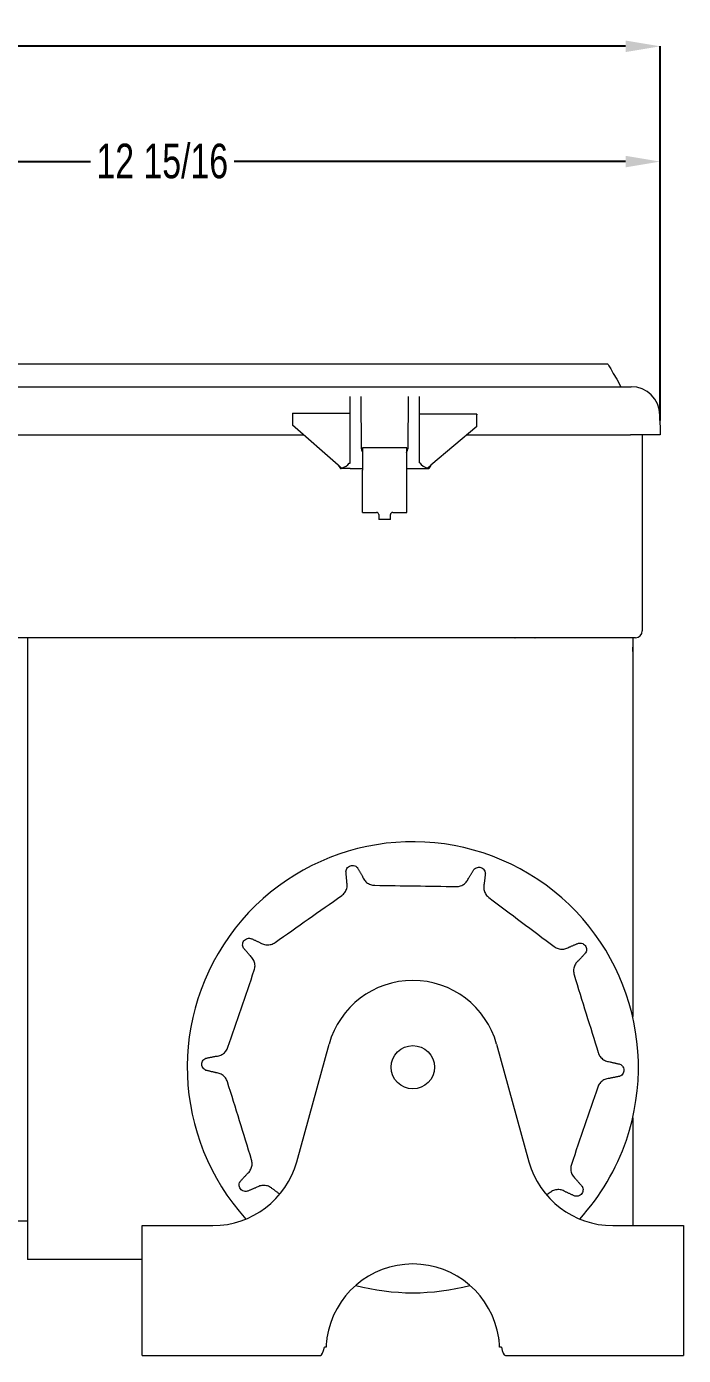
# Model space of a CAD drawing. Header units: inches. Extents: x -0.8 to 20, y 3.1 to 20.9.
# Drawn here: x 8.84 to 11.69, y 14.9 to 20.67 of the extents above; entities that cross this region are included whole.
import ezdxf

# ---------------------------------------------------------------- set-up
doc = ezdxf.new("R2010")
doc.units = ezdxf.units.IN
doc.header["$MEASUREMENT"] = 0
doc.header["$PDSIZE"] = -1
doc.layers.add('DIM', color=1, linetype='Continuous')
doc.styles.add('SLDTEXTSTYLE0', font='ARIAL.TTF', dxfattribs={"width": 0.7})
doc.dimstyles.new('SLDDIMSTYLE0', dxfattribs={"dimtxt": 0.15, "dimasz": 0.15, "dimexe": 0, "dimexo": 0.0625, "dimgap": 0.0375, "dimtad": 0, "dimtih": 1, "dimtoh": 1, "dimdec": 3, "dimlfac": 3, "dimrnd": 1e-09, "dimzin": 12, "dimdsep": 46, "dimtxsty": 'SLDTEXTSTYLE0', "dimsah": 1, "dimcen": 0.09, "dimadec": 0, "dimazin": 0, "dimtfac": 1, "dimtdec": 3, "dimtofl": 0, "dimtmove": 0, "dimatfit": 3, "dimfxl": 0, "dimtolj": 1, "dimtzin": 12, "dimarcsym": 0})

# ---------------------------------------------------------------- blocks, each defined once
blk = doc.blocks.new('*D9')
at = {"layer": 'DEFPOINTS', "color": 0}
for p in [(7.2712, 20.081), (11.5901, 18.896), (7.2712, 15.0371)]:
    blk.add_point(p, dxfattribs=at)
at = {"layer": 'DIM', "color": 0, "lineweight": -2}
for p, q in [((7.2712, 15.0996), (7.2712, 20.081)), ((7.4212, 20.081), (9.119, 20.081)), ((11.4401, 20.081), (9.7423, 20.081)), ((11.5901, 18.9585), (11.5901, 20.081))]:
    blk.add_line(p, q, dxfattribs=at)
at = {"layer": 'DIM', "color": 0}
for points in [[(7.4212, 20.106), (7.4212, 20.056), (7.2712, 20.081)], [(11.4401, 20.106), (11.4401, 20.056), (11.5901, 20.081)]]:
    blk.add_solid(points, dxfattribs=at)
at = {"layer": 'DIM', "color": 0, "insert": (9.4307, 20.1586), "char_height": 0.15, "attachment_point": 2, "style": 'SLDTEXTSTYLE0'}
blk.add_mtext('\\A1;12 15/16', dxfattribs=at)
blk = doc.blocks.new('*D10')
at = {"layer": 'DEFPOINTS', "color": 0}
for p in [(1.1436, 20.581), (11.5901, 18.896), (1.1436, 16.5215)]:
    blk.add_point(p, dxfattribs=at)
at = {"layer": 'DIM', "color": 0, "lineweight": -2}
for p, q in [((1.1436, 16.584), (1.1436, 20.581)), ((1.2936, 20.581), (5.8944, 20.581)), ((11.4401, 20.581), (6.8393, 20.581)), ((11.5901, 18.9585), (11.5901, 20.581))]:
    blk.add_line(p, q, dxfattribs=at)
at = {"layer": 'DIM', "color": 0}
for points in [[(1.2936, 20.606), (1.2936, 20.556), (1.1436, 20.581)], [(11.4401, 20.606), (11.4401, 20.556), (11.5901, 20.581)]]:
    blk.add_solid(points, dxfattribs=at)
at = {"layer": 'DIM', "color": 0, "insert": (6.3668, 20.6586), "char_height": 0.15, "attachment_point": 2, "style": 'SLDTEXTSTYLE0'}
blk.add_mtext('\\A1;31 5/16 MAX.', dxfattribs=at)

msp = doc.modelspace()

# ---------------------------------------------------------------- linework, layer by layer
at = {"color": 7, "linetype": 'Continuous', "lineweight": 15}
for p, q in [((6.044794, 19.104343), (11.46146, 19.104343)), ((11.46146, 19.104343), (11.463623, 19.104343)), ((10.244794, 18.818666), (10.244794, 19.061891)), ((10.294407, 18.835456), (10.292431, 19.061891)), ((10.497157, 19.061891), (10.49518, 18.835456)), ((10.544794, 19.061891), (10.544794, 18.818666)), ((9.994794, 18.989061), (10.244794, 18.989061)), ((9.994794, 18.989061), (9.994794, 18.937563)), ((10.794794, 18.985179), (10.544794, 18.985179)), ((10.794794, 18.985179), (10.794794, 18.983114)), ((10.794794, 18.932195), (10.794794, 18.983114)), ((11.588604, 18.981525), (11.590097, 18.89601)), ((10.194047, 18.76366), (9.994794, 18.937563)), ((10.794794, 18.932195), (10.595869, 18.763801)), ((7.468715, 18.89601), (10.042404, 18.89601)), ((10.752048, 18.89601), (11.46146, 18.89601)), ((11.590097, 18.89601), (11.46146, 18.89601)), ((11.512227, 18.89601), (11.512227, 18.051749)), ((10.244794, 18.802816), (10.244794, 18.818666)), ((10.244794, 18.779483), (10.244794, 18.802816)), ((10.298961, 18.839483), (10.298961, 18.742816)), ((10.490627, 18.742816), (10.490627, 18.839483)), ((10.544794, 18.818666), (10.544794, 18.802816)), ((10.544794, 18.802816), (10.544794, 18.779483)), ((10.208017, 18.751713), (10.194047, 18.763801)), ((10.194047, 18.763801), (10.194259, 18.763801)), ((10.194047, 18.76366), (10.194047, 18.763801)), ((10.194047, 18.76366), (10.203098, 18.74953)), ((10.194259, 18.763801), (10.208388, 18.751713)), ((10.24552, 18.74953), (10.203098, 18.74953)), ((10.208017, 18.751466), (10.208388, 18.751713)), ((10.208388, 18.751713), (10.208017, 18.751713)), ((10.208017, 18.751466), (10.208017, 18.751713)), ((10.241801, 18.773479), (10.244794, 18.773479)), ((10.244794, 18.773479), (10.244794, 18.779483)), ((10.298961, 18.722816), (10.298961, 18.742816)), ((10.490627, 18.722816), (10.490627, 18.742816)), ((10.544067, 18.749538), (10.586529, 18.749538)), ((10.544794, 18.779483), (10.544794, 18.773846)), ((10.547582, 18.773846), (10.544794, 18.773846)), ((10.595869, 18.763801), (10.581445, 18.751592)), ((10.595869, 18.763801), (10.586529, 18.749538)), ((10.298961, 18.559483), (10.298961, 18.722816)), ((10.490627, 18.559483), (10.490627, 18.722816)), ((10.298961, 18.559483), (10.359794, 18.559483)), ((10.369794, 18.549483), (10.369794, 18.542249)), ((10.369794, 18.542249), (10.369794, 18.528916)), ((10.419794, 18.528916), (10.369794, 18.528916)), ((10.419794, 18.542249), (10.419794, 18.549483)), ((10.419794, 18.528916), (10.419794, 18.542249)), ((10.429794, 18.559483), (10.490627, 18.559483)), ((11.512227, 18.051749), (11.512227, 18.045083)), ((11.482294, 18.01515), (7.68926, 18.01515)), ((8.84556, 18.01515), (8.84556, 15.319072)), ((11.470561, 18.015072), (10.218894, 18.015072)), ((11.470561, 18.015072), (11.470561, 16.371909)), ((11.470561, 17.975072), (11.470562, 17.975072)), ((11.470562, 17.955406), (11.470562, 17.975072)), ((10.013723, 15.742452), (10.154065, 16.252359)), ((10.88039, 16.252359), (11.020731, 15.742452)), ((11.470561, 15.932902), (11.470561, 15.465739)), ((9.343894, 14.978406), (9.343894, 15.465739)), ((9.343894, 15.465739), (9.650561, 15.465739)), ((11.383894, 15.465739), (11.69056, 15.465739)), ((11.69056, 15.465739), (11.69056, 14.978406)), ((9.343894, 15.319072), (8.84556, 15.319072)), ((9.343894, 14.902405), (9.343894, 14.978406)), ((10.1409, 14.938406), (10.133449, 14.938406)), ((10.901005, 14.938406), (10.893554, 14.938406)), ((11.69056, 14.978406), (11.69056, 14.902405)), ((9.343894, 14.902405), (10.116133, 14.902405)), ((10.91832, 14.902405), (11.69056, 14.902405))]:
    msp.add_line(p, q, dxfattribs=at)
at = {"color": 7, "linetype": 'Continuous', "lineweight": 15, "flags": 128}
for points in [[(11.363519, 19.201815), (11.363985, 19.201007), (11.367712, 19.194551), (11.375164, 19.181645), (11.386334, 19.162297), (11.401215, 19.136523), (11.419793, 19.104343)], [(10.376727, 18.01515), (10.377377, 18.015085), (10.377441, 18.015072)], [(10.463013, 18.015072), (10.463077, 18.015085), (10.463727, 18.01515)], [(10.96006, 18.01515), (10.960711, 18.015085), (10.960774, 18.015072)], [(11.046346, 18.015072), (11.04641, 18.015085), (11.04706, 18.01515)]]:
    msp.add_lwpolyline(points, dxfattribs=at)
at = {"color": 7, "linetype": 'Continuous', "lineweight": 15}
msp.add_circle((10.517227, 16.152405), 0.094, dxfattribs=at)
for centre, radius, start, end in [((11.463623, 18.979343), 0.125, 1, 90), ((10.359794, 18.549483), 0.01, 360, 90), ((10.429794, 18.549483), 0.01, 90, 180), ((11.482294, 18.045083), 0.029933, 270, 0), ((10.517227, 16.152405), 0.978277, 341.1720895, 222.3018131), ((10.517227, 16.152405), 0.376667, 15.3884768, 164.6115232), ((10.517227, 16.152405), 0.978277, 317.6981869, 341.1720895), ((9.65056, 15.842405), 0.376667, 270, 344.6115232), ((11.383894, 15.842405), 0.376667, 195.3884768, 270), ((10.517227, 14.922405), 0.376667, 8.5500077, 171.4499923), ((10.517227, 16.152405), 0.978277, 255.3242959, 284.6757041)]:
    msp.add_arc(centre, radius, start, end, dxfattribs=at)
for centre, major_axis, ratio, start_param, end_param in [((10.1753, 18.79115), (-0.032558, 0.039818), 0.37698773, 2.89012337, 3.15239356), ((10.192052, 18.79115), (0.05538, 0.001673), 0.75177169, 4.9820403, 5.80507399), ((10.598099, 18.79115), (0.055974, -0.001628), 0.74382986, 3.60894262, 4.43197631), ((10.615031, 18.79115), (0.033422, 0.0397), 0.37851443, 3.13058287, 3.39875331), ((10.116133, 14.978405), (0, 0.076), 0.26794919, 3.14159265, 4.15812715), ((10.918321, 14.978405), (0, 0.076), 0.26794919, 2.12505816, 3.14159265)]:
    msp.add_ellipse(centre, major_axis=major_axis, ratio=ratio, start_param=start_param, end_param=end_param, dxfattribs=at)
for points in [[(11.363519, 19.201815), (6.142736, 19.201815)], [(10.490627, 18.839483), (10.298961, 18.839483)], [(10.245521, 18.749483), (10.298961, 18.749483)], [(10.490627, 18.749483), (10.544067, 18.749483)], [(11.230227, 18.01515), (11.230227, 18.015072)], [(11.293561, 18.015072), (11.293561, 18.01515)], [(10.277758, 17.017009), (10.29961, 16.978181)], [(10.758615, 16.971548), (10.78158, 17.009728)], [(10.231034, 16.95699), (10.227171, 17.001376)], [(10.831693, 16.992641), (10.82655, 16.948384)], [(9.812769, 16.635107), (9.783554, 16.668747)], [(9.815291, 16.711127), (9.855792, 16.69256)], [(11.193994, 16.673221), (11.235014, 16.690612)], [(11.265514, 16.647332), (11.235339, 16.614551)], [(9.620941, 16.191833), (9.66462, 16.200618)], [(11.370871, 16.175961), (11.414279, 16.165919)], [(9.663583, 16.12885), (9.620175, 16.138892)], [(11.413514, 16.112977), (11.369833, 16.104193)], [(9.768941, 15.657479), (9.799115, 15.69026)], [(9.84046, 15.631589), (9.79944, 15.614199)], [(9.940053, 15.601832), (9.904162, 15.628709)], [(11.221685, 15.669703), (11.2509, 15.636064)], [(11.114903, 15.611213), (11.097066, 15.598642)], [(11.219163, 15.593683), (11.178662, 15.612251)], [(8.60456, 15.485739), (8.84556, 15.485739)]]:
    msp.add_open_spline(points, degree=1, dxfattribs=at)
for points, knots in [([(10.294407, 18.835456), (10.294887, 18.832537), (10.295686, 18.827679), (10.298026, 18.823121), (10.298961, 18.821301)], [0, 0, 0, 0, 0.60079267, 1, 1, 1, 1]), ([(10.4894, 18.818666), (10.489417, 18.8187), (10.489919, 18.819704), (10.491329, 18.822554), (10.493981, 18.827992), (10.494739, 18.832707), (10.49518, 18.835456)], [0, 0, 0, 0, 0.00638158, 0.18464052, 0.52477994, 1, 1, 1, 1]), ([(10.227171, 17.001376), (10.227682, 17.004528), (10.228696, 17.010772), (10.234117, 17.018983), (10.241764, 17.024984), (10.250985, 17.028071), (10.260639, 17.027943), (10.269663, 17.024659), (10.275071, 17.020308), (10.277396, 17.017453), (10.277758, 17.017009)], [0, 0, 0, 0, 0.1437671, 0.28488224, 0.42260775, 0.55813436, 0.69383904, 0.83195907, 0.9738383, 1, 1, 1, 1]), ([(10.78158, 17.009728), (10.783846, 17.011977), (10.788336, 17.016433), (10.797547, 17.01989), (10.807262, 17.020249), (10.816536, 17.017327), (10.824271, 17.011549), (10.82964, 17.003587), (10.83146, 16.996889), (10.831662, 16.993213), (10.831693, 16.992641)], [0, 0, 0, 0, 0.143757384, 0.284881691, 0.422605231, 0.558129547, 0.693839666, 0.831957454, 0.973826184, 1, 1, 1, 1]), ([(10.20861, 16.897296), (10.211203, 16.899334), (10.218835, 16.90533), (10.228078, 16.918921), (10.233735, 16.937795), (10.231933, 16.950599), (10.231034, 16.95699)], [0, 0, 0, 0, 0.14628152, 0.43046098, 0.71573673, 1, 1, 1, 1]), ([(10.29961, 16.978181), (10.301074, 16.974885), (10.305103, 16.965809), (10.316186, 16.953557), (10.332841, 16.943669), (10.345474, 16.942254), (10.351802, 16.941545)], [0, 0, 0, 0, 0.15997405, 0.44044305, 0.71969517, 1, 1, 1, 1]), ([(10.705386, 16.936435), (10.708682, 16.93656), (10.718381, 16.936926), (10.733847, 16.942487), (10.749518, 16.954432), (10.755586, 16.965849), (10.758615, 16.971548)], [0, 0, 0, 0, 0.14628599, 0.43046435, 0.71572875, 1, 1, 1, 1]), ([(10.82655, 16.948384), (10.825796, 16.944857), (10.823722, 16.935145), (10.825486, 16.91872), (10.833149, 16.90093), (10.842537, 16.89236), (10.84724, 16.888067)], [0, 0, 0, 0, 0.15997631, 0.4404459, 0.71969999, 1, 1, 1, 1]), ([(9.919551, 16.693598), (9.967701, 16.727529), (10.064054, 16.795428), (10.160407, 16.863327), (10.20861, 16.897296)], [0, 0, 0, 0, 0.4997239, 1, 1, 1, 1]), ([(10.351802, 16.941545), (10.4107, 16.940694), (10.528561, 16.938991), (10.646423, 16.937288), (10.705386, 16.936435)], [0, 0, 0, 0, 0.49972409, 1, 1, 1, 1]), ([(10.84724, 16.888067), (10.894389, 16.852759), (10.98874, 16.782104), (11.08309, 16.711449), (11.130292, 16.676102)], [0, 0, 0, 0, 0.49972402, 1, 1, 1, 1]), ([(9.783554, 16.668747), (9.782116, 16.671597), (9.779266, 16.677244), (9.778824, 16.687073), (9.781484, 16.696423), (9.78713, 16.70434), (9.795015, 16.709912), (9.804246, 16.712558), (9.811179, 16.712218), (9.814737, 16.711274), (9.815291, 16.711127)], [0, 0, 0, 0, 0.14375343, 0.28487733, 0.42260609, 0.55813224, 0.69384187, 0.8319619, 0.97383656, 1, 1, 1, 1]), ([(9.855792, 16.69256), (9.858914, 16.690753), (9.867509, 16.685779), (9.883676, 16.682381), (9.902963, 16.684172), (9.914015, 16.690452), (9.919551, 16.693598)], [0, 0, 0, 0, 0.1599781, 0.44044091, 0.71969352, 1, 1, 1, 1]), ([(11.130292, 16.676102), (11.133031, 16.674265), (11.141093, 16.66886), (11.156875, 16.664269), (11.176573, 16.664722), (11.188193, 16.670392), (11.193994, 16.673221)], [0, 0, 0, 0, 0.146292, 0.43046168, 0.71573425, 1, 1, 1, 1]), ([(11.235014, 16.690612), (11.238169, 16.691099), (11.244421, 16.692065), (11.253905, 16.689446), (11.261976, 16.684028), (11.26776, 16.676212), (11.270624, 16.666991), (11.270286, 16.657394), (11.267823, 16.650905), (11.265825, 16.647813), (11.265514, 16.647332)], [0, 0, 0, 0, 0.14376129, 0.2848909, 0.42260685, 0.55813548, 0.69384341, 0.83195889, 0.97383642, 1, 1, 1, 1]), ([(9.829715, 16.573634), (9.830615, 16.576807), (9.833264, 16.586144), (9.832754, 16.602572), (9.826236, 16.621166), (9.817253, 16.630466), (9.812769, 16.635107)], [0, 0, 0, 0, 0.14627661, 0.43045717, 0.71572885, 1, 1, 1, 1]), ([(11.235339, 16.614551), (11.232656, 16.61214), (11.22527, 16.605502), (11.217042, 16.591176), (11.212785, 16.572281), (11.215343, 16.559829), (11.216624, 16.553592)], [0, 0, 0, 0, 0.15998136, 0.44044086, 0.71970167, 1, 1, 1, 1]), ([(9.715592, 16.238934), (9.734602, 16.294687), (9.772643, 16.406253), (9.810684, 16.51782), (9.829715, 16.573634)], [0, 0, 0, 0, 0.499724293, 1, 1, 1, 1]), ([(11.216624, 16.553592), (11.234015, 16.497313), (11.268817, 16.384694), (11.303618, 16.272075), (11.321028, 16.215734)], [0, 0, 0, 0, 0.49972475, 1, 1, 1, 1]), ([(9.66462, 16.200618), (9.668208, 16.200991), (9.678085, 16.202019), (9.693162, 16.208773), (9.707712, 16.221558), (9.712962, 16.233135), (9.715592, 16.238934)], [0, 0, 0, 0, 0.1599751, 0.44043709, 0.71969202, 1, 1, 1, 1]), ([(11.321028, 16.215734), (11.322165, 16.212638), (11.32551, 16.203527), (11.335579, 16.190537), (11.351781, 16.179324), (11.364515, 16.177081), (11.370871, 16.175961)], [0, 0, 0, 0, 0.14628318, 0.43046248, 0.71572995, 1, 1, 1, 1]), ([(9.620175, 16.138892), (9.617337, 16.140352), (9.611711, 16.143246), (9.605577, 16.150939), (9.602233, 16.160066), (9.602147, 16.169789), (9.605251, 16.178932), (9.611164, 16.186498), (9.616972, 16.1903), (9.620406, 16.191627), (9.620941, 16.191833)], [0, 0, 0, 0, 0.14376039, 0.28488805, 0.42260264, 0.5581299, 0.69383488, 0.83195947, 0.97383533, 1, 1, 1, 1]), ([(11.414279, 16.165919), (11.417118, 16.164459), (11.422744, 16.161565), (11.428878, 16.153872), (11.432221, 16.144744), (11.432308, 16.135021), (11.429203, 16.125879), (11.42329, 16.118313), (11.417482, 16.114512), (11.414048, 16.113184), (11.413514, 16.112977)], [0, 0, 0, 0, 0.14376347, 0.28488968, 0.42261145, 0.55813737, 0.69384275, 0.83195727, 0.97383167, 1, 1, 1, 1]), ([(9.713426, 16.089076), (9.71229, 16.092173), (9.708945, 16.101284), (9.698876, 16.114275), (9.682673, 16.125487), (9.669939, 16.12773), (9.663583, 16.12885)], [0, 0, 0, 0, 0.14629144, 0.43046246, 0.71573475, 1, 1, 1, 1]), ([(9.81783, 15.751219), (9.800439, 15.807497), (9.765638, 15.920117), (9.730836, 16.032736), (9.713426, 16.089076)], [0, 0, 0, 0, 0.49972458, 1, 1, 1, 1]), ([(11.369833, 16.104193), (11.366246, 16.10382), (11.356369, 16.102792), (11.341293, 16.096037), (11.326742, 16.083253), (11.321492, 16.071676), (11.318862, 16.065877)], [0, 0, 0, 0, 0.15997036, 0.44043867, 0.71968751, 1, 1, 1, 1]), ([(11.318862, 16.065877), (11.299852, 16.010124), (11.261812, 15.898558), (11.223771, 15.786991), (11.20474, 15.731177)], [0, 0, 0, 0, 0.49972411, 1, 1, 1, 1]), ([(9.799115, 15.69026), (9.801798, 15.692671), (9.809185, 15.699309), (9.817412, 15.713634), (9.821669, 15.73253), (9.819111, 15.744982), (9.81783, 15.751219)], [0, 0, 0, 0, 0.15997704, 0.44044102, 0.71969566, 1, 1, 1, 1]), ([(11.20474, 15.731177), (11.203839, 15.728004), (11.201191, 15.718667), (11.2017, 15.702239), (11.208218, 15.683645), (11.217201, 15.674345), (11.221685, 15.669703)], [0, 0, 0, 0, 0.14627972, 0.43045789, 0.71572734, 1, 1, 1, 1]), ([(9.79944, 15.614199), (9.796285, 15.613712), (9.790033, 15.612746), (9.780549, 15.615364), (9.772478, 15.620783), (9.766693, 15.628598), (9.763832, 15.63782), (9.764167, 15.647417), (9.766632, 15.653906), (9.76863, 15.656998), (9.768941, 15.657479)], [0, 0, 0, 0, 0.143760937, 0.284884506, 0.422607437, 0.558134157, 0.693838025, 0.831957893, 0.973836562, 1, 1, 1, 1]), ([(9.904162, 15.628709), (9.901423, 15.630546), (9.893361, 15.635951), (9.87758, 15.640542), (9.857881, 15.640089), (9.846261, 15.634419), (9.84046, 15.631589)], [0, 0, 0, 0, 0.14628175, 0.43046342, 0.71572966, 1, 1, 1, 1]), ([(11.178662, 15.612251), (11.17554, 15.614058), (11.166946, 15.619032), (11.150778, 15.622429), (11.131492, 15.620639), (11.12044, 15.614359), (11.114903, 15.611213)], [0, 0, 0, 0, 0.15997273, 0.44043383, 0.719686, 1, 1, 1, 1]), ([(11.2509, 15.636064), (11.252339, 15.633214), (11.255189, 15.627566), (11.255629, 15.617738), (11.25297, 15.608387), (11.247324, 15.600471), (11.239439, 15.594899), (11.230208, 15.592253), (11.223276, 15.592593), (11.219717, 15.593536), (11.219163, 15.593683)], [0, 0, 0, 0, 0.14375841, 0.28488206, 0.42260554, 0.55813175, 0.69383689, 0.83195697, 0.97383143, 1, 1, 1, 1]), ([(10.144746, 14.978406), (10.144166, 14.974268), (10.14301, 14.966018), (10.141648, 14.952276), (10.141175, 14.943503), (10.1409, 14.938406)], [0, 0, 0, 0, 0.29661939, 0.59134643, 1, 1, 1, 1]), ([(10.893554, 14.938406), (10.893368, 14.942036), (10.892996, 14.949296), (10.89184, 14.962796), (10.890493, 14.972658), (10.889708, 14.978406)], [0, 0, 0, 0, 0.29443079, 0.58877522, 1, 1, 1, 1])]:
    msp.add_open_spline(points, degree=3, knots=knots, dxfattribs=at)

# ---------------------------------------------------------------- dimensions: what is measured, and where the dimension line sits
at = {"layer": 'DIM'}
dim = msp.add_linear_dim(base=(1.14356, 20.581023), p1=(11.590097, 18.89601), p2=(1.14356, 16.521508), text='<> MAX.', dimstyle='SLDDIMSTYLE0', override={"dimdec": 4, "dimlunit": 5, "dimfrac": 2}, dxfattribs=at)
dim.commit()
dim.dimension.update_dxf_attribs({"geometry": '*D10', "text_midpoint": (6.366829, 20.581023)})
dim = msp.add_linear_dim(base=(7.271227, 20.081023), p1=(11.590097, 18.89601), p2=(7.271227, 15.037072), dimstyle='SLDDIMSTYLE0', override={"dimdec": 4, "dimlunit": 5, "dimfrac": 2}, dxfattribs=at)
dim.commit()
dim.dimension.update_dxf_attribs({"geometry": '*D9', "text_midpoint": (9.430662, 20.081023)})

doc.saveas('drawing.dxf')
